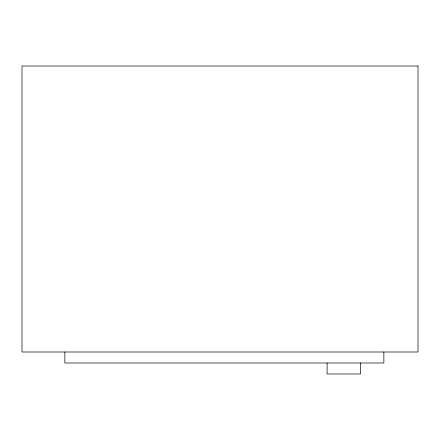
<?xml version="1.0" encoding="UTF-8"?>
<svg xmlns="http://www.w3.org/2000/svg" width="440" height="440" viewBox="0 0 440 440"><rect width="100%" height="100%" fill="white"/><g stroke="black" fill="none" stroke-linecap="round" stroke-linejoin="round"><path stroke-width="0.66" d="M383.861 352L383.861 363L64.862 363L64.862 352M360.591 363L360.591 374L327.096 374L327.096 363M418 66L22 66L22 352L418 352L418 66"/></g></svg>
